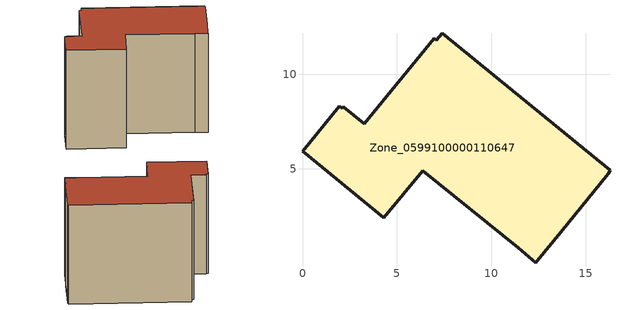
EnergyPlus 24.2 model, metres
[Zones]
Zone_0599100000110647
 floor ground (C_G): 13.68,1.62 12.43,0.13 12.35,0.03 11.42,0.81 6.38,4.89 4.31,2.4 0,5.93 1.95,8.31 2.1,8.2 2.15,8.27 3.26,7.37 6.97,11.9 7.09,11.8 7.41,12.16 16.29,4.93 16.21,4.72 z0
 wall outside (C_F): 1.95,8.31 0,5.93 4.31,2.4 6.38,4.89 11.42,0.81 12.35,0.03 12.43,0.13 13.68,1.62 16.21,4.72 16.29,4.93 7.41,12.16 7.09,11.8 6.97,11.9 3.26,7.37 2.15,8.27 2.1,8.2 1.95,8.31 z0:10.03
 roof outside (C_R): 12.43,0.13 13.68,1.62 16.21,4.72 16.29,4.93 7.41,12.16 7.09,11.8 6.97,11.9 3.26,7.37 2.15,8.27 2.1,8.2 1.95,8.31 0,5.93 4.31,2.4 6.38,4.89 11.42,0.81 12.35,0.03 z10.03
[BUILDING]
Pand.0599100000110647: North Axis=0; Terrain=City; Loads Convergence Tolerance Value=0.04; Temperature Convergence Tolerance Value=0.4; Solar Distribution=FullExterior; Maximum Number of Warmup Days=25; Minimum Number of Warmup Days=1
[Site:Location]
Rotterdam.The.Hague.AP_ZH_NLD Design_Conditions: Latitude=51.96; Longitude=4.45; Time Zone=1; Elevation=-4.5
[SITE:GROUNDTEMPERATURE:BUILDINGSURFACE]
18, 18, 18, 18, 18, 18, 18, 18, 18, 18, 18, 18
[MATERIAL] Thermal Absorptance=0.9; Solar Absorptance=0.7; Visible Absorptance=0.7
Name | Roughness | Thickness | Conductivity | Density | Specific Heat
G.TC.1946 | MediumSmooth | 0.15 | 1 | 540 | 1210
F.TC.1946 | Rough | 0.3 | 0.857143 | 1920 | 840
R.TC.1946 | MediumRough | 0.2 | 0.909091 | 1500 | 1000
[CONSTRUCTION]
C_G: G.TC.1946
C_F: F.TC.1946
C_R: R.TC.1946
[ZONE]
Zone_0599100000110647: Type=1; Multiplier=1; Ceiling Height=Autocalculate; Volume=Autocalculate; Floor Area=autocalculate; Part of Total Floor Area=Yes
[ZONEINFILTRATION:DESIGNFLOWRATE]
Infil_Zone_0599100000110647: Zone or ZoneList or Space or SpaceList=Zone_0599100000110647; Schedule=AlwaysOn; Design Flow Rate Calculation Method=Flow/Area; Flow Rate per Floor Area=0.003; Constant Term Coefficient=1; Temperature Term Coefficient=0; Velocity Term Coefficient=0; Velocity Squared Term Coefficient=0
[HVACTEMPLATE:ZONE:IDEALLOADSAIRSYSTEM]
Zone_0599100000110647: Maximum Heating Supply Air Temperature=50; Minimum Cooling Supply Air Temperature=13; Maximum Heating Supply Air Humidity Ratio=0.0156; Minimum Cooling Supply Air Humidity Ratio=0.0077; Heating Limit=NoLimit; Cooling Limit=NoLimit; Dehumidification Control Type=ConstantSensibleHeatRatio; Cooling Sensible Heat Ratio=0.7; Dehumidification Setpoint=60; Humidification Control Type=None; Humidification Setpoint=30; Outdoor Air Method=None; Outdoor Air Flow Rate per Person=0.00944; Outdoor Air Flow Rate per Zone Floor Area=0; Outdoor Air Flow Rate per Zone=0; Demand Controlled Ventilation Type=None; Outdoor Air Economizer Type=NoEconomizer; Heat Recovery Type=None; Sensible Heat Recovery Effectiveness=0.7; Latent Heat Recovery Effectiveness=0.65
[ZONECONTROL:THERMOSTAT]
ThermostatControl_Zone_0599100000110647: Zone or ZoneList=Zone_0599100000110647; Control Type Schedule=DualSetpointControlType; Control 1=Thermostat_Zone_0599100000110647; Temperature Difference Between Cutout And Setpoint=0
[THERMOSTATSETPOINT:DUALSETPOINT]
Thermostat_Zone_0599100000110647: Heating Setpoint Temperature Schedule=HeatingSetpoint_Zone_0599100000110647; Cooling Setpoint Temperature Schedule=CoolingSetpoint_Zone_0599100000110647
[SCHEDULE:COMPACT]
HeatingSetpoint_Zone_0599100000110647: Through: 12/31, For: AllDays, Until: 24:00, 21
CoolingSetpoint_Zone_0599100000110647: Through: 12/31, For: AllDays, Until: 24:00, 24
DualSetpointControlType: Through: 12/31, For: AllDays, Until: 24:00, 4
AlwaysOn: Through: 12/31, For: AllDays, Until: 24:00, 1
